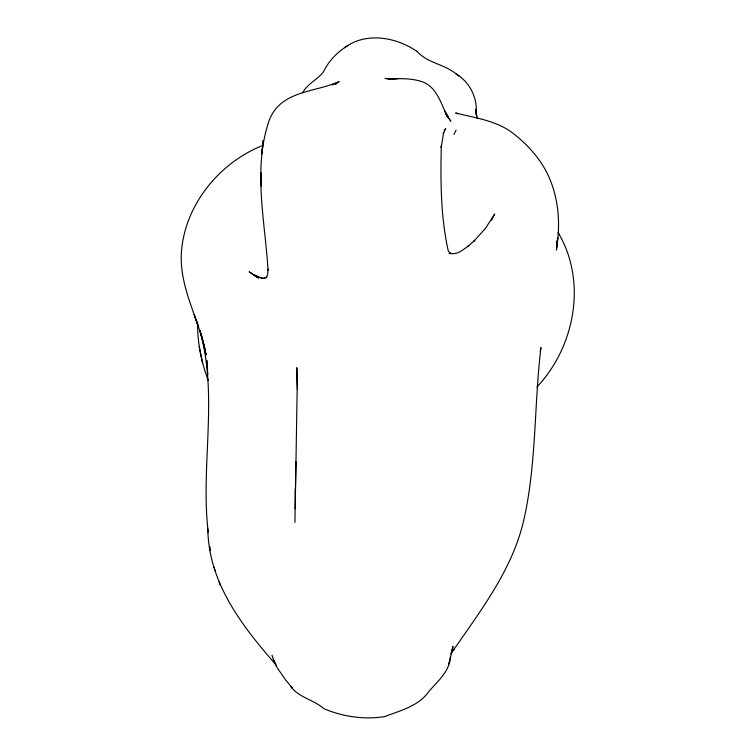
<?xml version="1.0" encoding="UTF-8"?>
<svg xmlns="http://www.w3.org/2000/svg" width="756" height="756" viewBox="0 0 756 756"><rect width="100%" height="100%" fill="white"/><g stroke="black" fill="none" stroke-linecap="round" stroke-linejoin="round"><path stroke-width="1.13" d="M197.562 322.387C197.382 342.156 201.172 361.878 208.231 380.315M294.963 522.443L295.35 488.612M295.341 494.377L295.993 461.623M256.983 277.168L249.178 271.791L258.873 278.085L252.22 274.088L262.417 278.331L260.915 278.028L264.883 278.17L264.052 278.491L266.896 277.008L266.292 277.622L267.709 274.22L267.974 269.108L268.049 270.459C265.129 220.932 252.608 168.777 269.136 120.544C280.552 90.304 314.628 92.657 339.151 81.544L335.399 84.502M295.19 508.75L297.127 391.438L296.806 367.671L297.477 388.981M540.2 351.635L540.937 347.58C533.991 405.396 536.694 464.401 523.483 521.394C512.058 569.75 481.203 609.827 453.572 649.98L454.498 648.62L450.945 653.893L453.005 646.418L450.037 659.043L450.604 656.898C449.262 671.63 438.14 680.882 429.2 691.031C419.344 705.906 400.302 710.593 384.587 716.622C364.42 719.825 342.638 716.745 323.88 708.646C313.627 699.583 298.582 697.731 290.455 686.004L292.383 688.158L285.305 679.531L276.809 667.123L274.192 661.963L271.99 655.083M443.687 132.432L441.202 147.307L441.296 146.012C440.474 180.958 440.635 216.849 448.28 250.983L450.869 253.874M448.469 664.439L449.744 660.281M456.066 130.041L453.978 134.37M443.271 133.661L445.728 128.681L444.141 130.467M491.457 220.469L494.651 214.005L485.447 228.397L473.936 241.117L474.692 240.408L468.021 246.314L468.758 245.672C463.371 249.471 457.144 255.358 450.018 253.251L448.988 253.685M302.57 92.837C307.295 83.784 318.72 78.766 323.615 71.603C328.832 60.678 337.592 51.899 347.817 45.568M536.921 387.034C574.966 346.664 587.289 281.449 558.145 232.64M344.556 47.704C366.15 31.582 396.238 37.138 417.17 51.502M336.363 83.047L332.413 84.87L333.453 84.398M263.116 145.284C219.552 162.474 184.766 204.772 181.431 252.211C178.955 288.48 199.99 320.071 205.84 354.838L203.364 342.695L199.858 330.41C218.512 396.144 200.331 465.45 208.231 532.517M397.732 78.709L388.064 79.182C399.981 78.444 412.379 77.981 423.729 82.3C437.308 88.358 441.135 104.111 447.372 116.254L444.708 110.896L448.724 118.541L445.851 113.891L450.878 121.262L448.034 117.322M392.827 78.889L394.103 78.87L384.984 78.463L391.58 78.955M450.018 253.251L450.519 253.383M457.72 113.75L455.66 112.956C475.93 118.201 497.788 120.667 514.543 134.502C527.943 145.161 539.689 158.174 547.325 173.596C558.212 195.899 560.697 221.631 556.832 245.974L557.72 237.828L556.444 250.047L557.238 242.222L557.096 246.636L556.803 241.079M257.314 277.216L254.621 275.184L257.201 277.168M477.49 118.219L475.59 112.238L476.705 115.829L475.618 109.119L476.195 112.927C477.414 97.193 469.552 82.111 456.066 73.861C443.904 63.958 427.49 63.107 417.066 51.417M456.18 73.956L459.308 76.328M446.626 115.299L448.232 116.651L446.569 115.11M446.569 115.12L448.232 116.651M276.337 665.223C242.241 626.242 208.514 583.197 207.796 528.69M558.306 232.952L559.327 234.899M275.704 663.844L273.36 659.317L273.568 659.761M476.526 116.982L477.32 118.597M197.571 324.182L194.197 314.647L198.62 327.206M213.929 566.924L215.195 570.582M219.127 581.893L220.412 585.598M201.153 333.821L204.271 346.324M205.169 349.924L204.12 344.679M205.623 352.098L206.086 354.271M199.197 346.371L202.589 363.022M209.951 546.843L210.385 550.689M207.843 374.692L206.785 360.272L207.049 363.976M261.085 172.755L261.34 186.288M263.277 140.559L261.708 153.837L263.277 140.559"/></g></svg>
